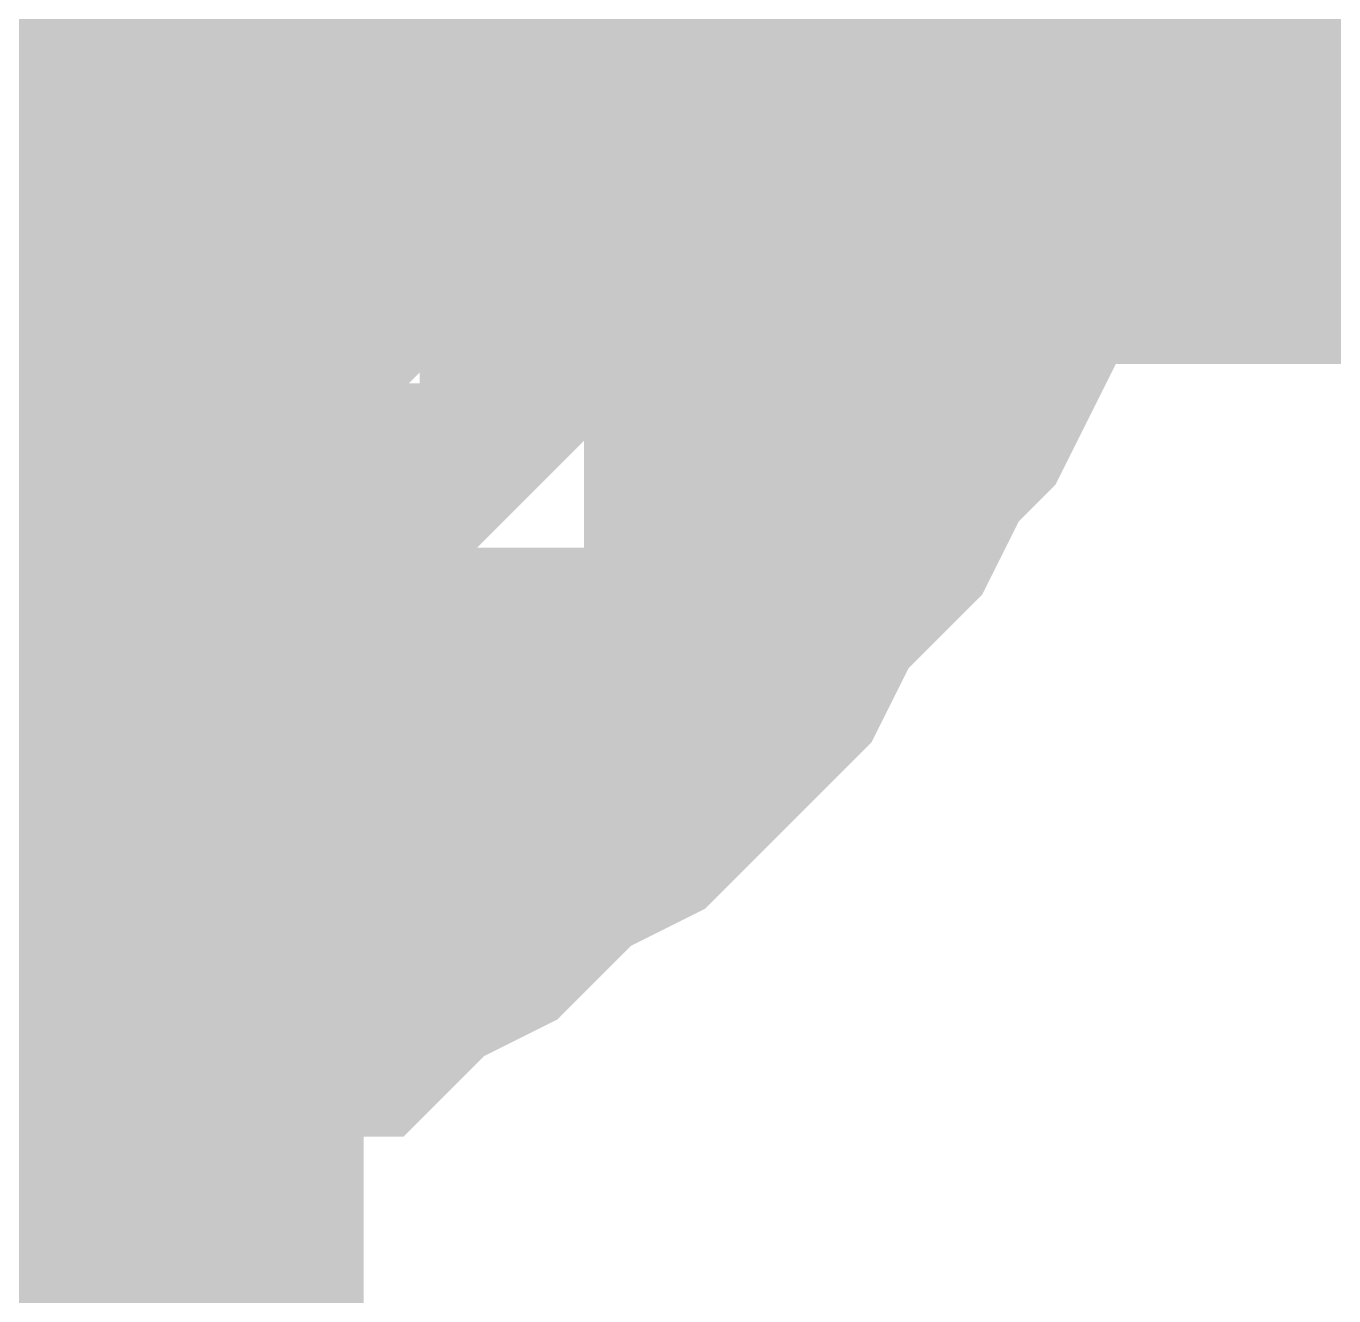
# Model space of a CAD drawing. Header units: inches. Extents: x 0 to 841, y 0 to 594.
# Drawn here: x 222.681 to 223.479, y 116.541 to 117.315 of the extents above; entities that cross this region are included whole.
import ezdxf

# ---------------------------------------------------------------- set-up
doc = ezdxf.new("R2010")
doc.units = ezdxf.units.IN
doc.layers.add('Sheet', color=255, linetype='Continuous')

msp = doc.modelspace()

# ---------------------------------------------------------------- linework, layer by layer
at = {"layer": 'Sheet'}
msp.add_lwpolyline([(222.24601, 117.5, 0.508, 0.508, 1), (222.75401, 117.5, 0.508, 0.508, 1)], format="xyseb", close=True, dxfattribs=at)
for points in [[(222.51196, 117.48389, 0.7493, 0.7493, 0), (217.52633, 117.48389, 0.7493, 0.7493, 0)], [(222.51196, 117.48389, 0.7493, 0.7493, 0), (222.51196, 114.99093, 0.7493, 0.7493, 0)], [(222.51196, 117.48389, 0.7493, 0.7493, 0), (237.51378, 117.48389, 0.7493, 0.7493, 0)], [(223.27553, 117.48389, 0.29972, 0.29972, 0), (223.27553, 117.43897, 0.29972, 0.29972, 0), (223.27553, 117.41652, 0.29972, 0.29972, 0), (223.27553, 117.3716, 0.29972, 0.29972, 0), (223.25307, 117.32668, 0.29972, 0.29972, 0), (223.25307, 117.30422, 0.29972, 0.29972, 0), (223.23061, 117.2593, 0.29972, 0.29972, 0), (223.23061, 117.23684, 0.29972, 0.29972, 0), (223.20816, 117.19192, 0.29972, 0.29972, 0), (223.20816, 117.16946, 0.29972, 0.29972, 0), (223.1857, 117.12455, 0.29972, 0.29972, 0), (223.16324, 117.10209, 0.29972, 0.29972, 0), (223.14078, 117.05717, 0.29972, 0.29972, 0), (223.11832, 117.03471, 0.29972, 0.29972, 0), (223.09587, 117.01225, 0.29972, 0.29972, 0), (223.07341, 116.96733, 0.29972, 0.29972, 0), (223.05095, 116.94487, 0.29972, 0.29972, 0), (223.02849, 116.92241, 0.29972, 0.29972, 0), (223.00603, 116.89995, 0.29972, 0.29972, 0), (222.96112, 116.8775, 0.29972, 0.29972, 0), (222.93866, 116.85504, 0.29972, 0.29972, 0), (222.9162, 116.83258, 0.29972, 0.29972, 0), (222.87129, 116.81012, 0.29972, 0.29972, 0), (222.84883, 116.78766, 0.29972, 0.29972, 0), (222.80391, 116.78766, 0.29972, 0.29972, 0), (222.78146, 116.7652, 0.29972, 0.29972, 0), (222.73654, 116.7652, 0.29972, 0.29972, 0), (222.71408, 116.74274, 0.29972, 0.29972, 0), (222.66917, 116.74274, 0.29972, 0.29972, 0), (222.62425, 116.72028, 0.29972, 0.29972, 0), (222.60179, 116.72028, 0.29972, 0.29972, 0), (222.55688, 116.72028, 0.29972, 0.29972, 0), (222.51196, 116.72028, 0.29972, 0.29972, 0)], [(223.27553, 117.48389, 0.29972, 0.29972, 0), (223.27553, 117.43897, 0.29972, 0.29972, 0), (223.27553, 117.41652, 0.29972, 0.29972, 0), (223.27553, 117.3716, 0.29972, 0.29972, 0), (223.25307, 117.32668, 0.29972, 0.29972, 0), (223.25307, 117.30422, 0.29972, 0.29972, 0), (223.23061, 117.2593, 0.29972, 0.29972, 0), (223.23061, 117.23684, 0.29972, 0.29972, 0), (223.20816, 117.19192, 0.29972, 0.29972, 0), (223.20816, 117.16946, 0.29972, 0.29972, 0), (223.1857, 117.12455, 0.29972, 0.29972, 0), (223.16324, 117.10209, 0.29972, 0.29972, 0), (223.14078, 117.05717, 0.29972, 0.29972, 0), (223.11832, 117.03471, 0.29972, 0.29972, 0), (223.09587, 117.01225, 0.29972, 0.29972, 0), (223.07341, 116.96733, 0.29972, 0.29972, 0), (223.05095, 116.94487, 0.29972, 0.29972, 0), (223.02849, 116.92241, 0.29972, 0.29972, 0), (223.00603, 116.89995, 0.29972, 0.29972, 0), (222.96112, 116.8775, 0.29972, 0.29972, 0), (222.93866, 116.85504, 0.29972, 0.29972, 0), (222.9162, 116.83258, 0.29972, 0.29972, 0), (222.87129, 116.81012, 0.29972, 0.29972, 0), (222.84883, 116.78766, 0.29972, 0.29972, 0), (222.80391, 116.78766, 0.29972, 0.29972, 0), (222.78146, 116.7652, 0.29972, 0.29972, 0), (222.73654, 116.7652, 0.29972, 0.29972, 0), (222.71408, 116.74274, 0.29972, 0.29972, 0), (222.66917, 116.74274, 0.29972, 0.29972, 0), (222.62425, 116.72028, 0.29972, 0.29972, 0), (222.60179, 116.72028, 0.29972, 0.29972, 0), (222.55688, 116.72028, 0.29972, 0.29972, 0), (222.51196, 116.72028, 0.29972, 0.29972, 0)], [(223.27553, 117.48389, 0.29972, 0.29972, 0), (223.27553, 117.43897, 0.29972, 0.29972, 0), (223.27553, 117.41652, 0.29972, 0.29972, 0), (223.27553, 117.3716, 0.29972, 0.29972, 0), (223.25307, 117.32668, 0.29972, 0.29972, 0), (223.25307, 117.30422, 0.29972, 0.29972, 0), (223.23061, 117.2593, 0.29972, 0.29972, 0), (223.23061, 117.23684, 0.29972, 0.29972, 0), (223.20816, 117.19192, 0.29972, 0.29972, 0), (223.20816, 117.16946, 0.29972, 0.29972, 0), (223.1857, 117.12455, 0.29972, 0.29972, 0), (223.16324, 117.10209, 0.29972, 0.29972, 0), (223.14078, 117.05717, 0.29972, 0.29972, 0), (223.11832, 117.03471, 0.29972, 0.29972, 0), (223.09587, 117.01225, 0.29972, 0.29972, 0), (223.07341, 116.96733, 0.29972, 0.29972, 0), (223.05095, 116.94487, 0.29972, 0.29972, 0), (223.02849, 116.92241, 0.29972, 0.29972, 0), (223.00603, 116.89995, 0.29972, 0.29972, 0), (222.96112, 116.8775, 0.29972, 0.29972, 0), (222.93866, 116.85504, 0.29972, 0.29972, 0), (222.9162, 116.83258, 0.29972, 0.29972, 0), (222.87129, 116.81012, 0.29972, 0.29972, 0), (222.84883, 116.78766, 0.29972, 0.29972, 0), (222.80391, 116.78766, 0.29972, 0.29972, 0), (222.78146, 116.7652, 0.29972, 0.29972, 0), (222.73654, 116.7652, 0.29972, 0.29972, 0), (222.71408, 116.74274, 0.29972, 0.29972, 0), (222.66917, 116.74274, 0.29972, 0.29972, 0), (222.62425, 116.72028, 0.29972, 0.29972, 0), (222.60179, 116.72028, 0.29972, 0.29972, 0), (222.55688, 116.72028, 0.29972, 0.29972, 0), (222.51196, 116.72028, 0.29972, 0.29972, 0)], [(223.02849, 117.48389, 0.29972, 0.29972, 0), (223.02849, 117.46143, 0.29972, 0.29972, 0), (223.02849, 117.43897, 0.29972, 0.29972, 0), (223.02849, 117.41652, 0.29972, 0.29972, 0), (223.02849, 117.39406, 0.29972, 0.29972, 0), (223.00603, 117.3716, 0.29972, 0.29972, 0), (223.00603, 117.34914, 0.29972, 0.29972, 0), (223.00603, 117.30422, 0.29972, 0.29972, 0), (222.98358, 117.28176, 0.29972, 0.29972, 0), (222.98358, 117.28176, 0.29972, 0.29972, 0), (222.96112, 117.2593, 0.29972, 0.29972, 0), (222.96112, 117.23684, 0.29972, 0.29972, 0), (222.93866, 117.21438, 0.29972, 0.29972, 0), (222.93866, 117.19192, 0.29972, 0.29972, 0), (222.9162, 117.16946, 0.29972, 0.29972, 0), (222.89375, 117.14701, 0.29972, 0.29972, 0), (222.87129, 117.14701, 0.29972, 0.29972, 0), (222.87129, 117.12455, 0.29972, 0.29972, 0), (222.84883, 117.10209, 0.29972, 0.29972, 0), (222.82637, 117.07963, 0.29972, 0.29972, 0), (222.80391, 117.07963, 0.29972, 0.29972, 0), (222.78146, 117.05717, 0.29972, 0.29972, 0), (222.759, 117.05717, 0.29972, 0.29972, 0), (222.73654, 117.03471, 0.29972, 0.29972, 0), (222.71408, 117.03471, 0.29972, 0.29972, 0), (222.69163, 117.01225, 0.29972, 0.29972, 0), (222.66917, 117.01225, 0.29972, 0.29972, 0), (222.64671, 117.01225, 0.29972, 0.29972, 0), (222.62425, 116.98979, 0.29972, 0.29972, 0), (222.60179, 116.98979, 0.29972, 0.29972, 0), (222.55688, 116.98979, 0.29972, 0.29972, 0), (222.53442, 116.98979, 0.29972, 0.29972, 0), (222.51196, 116.98979, 0.29972, 0.29972, 0)], [(223.02849, 117.48389, 0.29972, 0.29972, 0), (223.02849, 117.46143, 0.29972, 0.29972, 0), (223.02849, 117.43897, 0.29972, 0.29972, 0), (223.02849, 117.41652, 0.29972, 0.29972, 0), (223.02849, 117.39406, 0.29972, 0.29972, 0), (223.00603, 117.3716, 0.29972, 0.29972, 0), (223.00603, 117.34914, 0.29972, 0.29972, 0), (223.00603, 117.30422, 0.29972, 0.29972, 0), (222.98358, 117.28176, 0.29972, 0.29972, 0), (222.98358, 117.28176, 0.29972, 0.29972, 0), (222.96112, 117.2593, 0.29972, 0.29972, 0), (222.96112, 117.23684, 0.29972, 0.29972, 0), (222.93866, 117.21438, 0.29972, 0.29972, 0), (222.93866, 117.19192, 0.29972, 0.29972, 0), (222.9162, 117.16946, 0.29972, 0.29972, 0), (222.89375, 117.14701, 0.29972, 0.29972, 0), (222.87129, 117.14701, 0.29972, 0.29972, 0), (222.87129, 117.12455, 0.29972, 0.29972, 0), (222.84883, 117.10209, 0.29972, 0.29972, 0), (222.82637, 117.07963, 0.29972, 0.29972, 0), (222.80391, 117.07963, 0.29972, 0.29972, 0), (222.78146, 117.05717, 0.29972, 0.29972, 0), (222.759, 117.05717, 0.29972, 0.29972, 0), (222.73654, 117.03471, 0.29972, 0.29972, 0), (222.71408, 117.03471, 0.29972, 0.29972, 0), (222.69163, 117.01225, 0.29972, 0.29972, 0), (222.66917, 117.01225, 0.29972, 0.29972, 0), (222.64671, 117.01225, 0.29972, 0.29972, 0), (222.62425, 116.98979, 0.29972, 0.29972, 0), (222.60179, 116.98979, 0.29972, 0.29972, 0), (222.55688, 116.98979, 0.29972, 0.29972, 0), (222.53442, 116.98979, 0.29972, 0.29972, 0), (222.51196, 116.98979, 0.29972, 0.29972, 0)], [(223.02849, 117.48389, 0.29972, 0.29972, 0), (223.02849, 117.46143, 0.29972, 0.29972, 0), (223.02849, 117.43897, 0.29972, 0.29972, 0), (223.02849, 117.41652, 0.29972, 0.29972, 0), (223.02849, 117.39406, 0.29972, 0.29972, 0), (223.00603, 117.3716, 0.29972, 0.29972, 0), (223.00603, 117.34914, 0.29972, 0.29972, 0), (223.00603, 117.30422, 0.29972, 0.29972, 0), (222.98358, 117.28176, 0.29972, 0.29972, 0), (222.98358, 117.28176, 0.29972, 0.29972, 0), (222.96112, 117.2593, 0.29972, 0.29972, 0), (222.96112, 117.23684, 0.29972, 0.29972, 0), (222.93866, 117.21438, 0.29972, 0.29972, 0), (222.93866, 117.19192, 0.29972, 0.29972, 0), (222.9162, 117.16946, 0.29972, 0.29972, 0), (222.89375, 117.14701, 0.29972, 0.29972, 0), (222.87129, 117.14701, 0.29972, 0.29972, 0), (222.87129, 117.12455, 0.29972, 0.29972, 0), (222.84883, 117.10209, 0.29972, 0.29972, 0), (222.82637, 117.07963, 0.29972, 0.29972, 0), (222.80391, 117.07963, 0.29972, 0.29972, 0), (222.78146, 117.05717, 0.29972, 0.29972, 0), (222.759, 117.05717, 0.29972, 0.29972, 0), (222.73654, 117.03471, 0.29972, 0.29972, 0), (222.71408, 117.03471, 0.29972, 0.29972, 0), (222.69163, 117.01225, 0.29972, 0.29972, 0), (222.66917, 117.01225, 0.29972, 0.29972, 0), (222.64671, 117.01225, 0.29972, 0.29972, 0), (222.62425, 116.98979, 0.29972, 0.29972, 0), (222.60179, 116.98979, 0.29972, 0.29972, 0), (222.55688, 116.98979, 0.29972, 0.29972, 0), (222.53442, 116.98979, 0.29972, 0.29972, 0), (222.51196, 116.98979, 0.29972, 0.29972, 0)], [(223.27553, 117.3716, 0.09906, 0.09906, 0), (223.25307, 117.32668, 0.09906, 0.09906, 0), (223.25307, 117.30422, 0.09906, 0.09906, 0), (223.23061, 117.2593, 0.09906, 0.09906, 0), (223.23061, 117.23684, 0.09906, 0.09906, 0), (223.20816, 117.19192, 0.09906, 0.09906, 0), (223.20816, 117.16946, 0.09906, 0.09906, 0), (223.1857, 117.12455, 0.09906, 0.09906, 0), (223.16324, 117.10209, 0.09906, 0.09906, 0), (223.14078, 117.05717, 0.09906, 0.09906, 0), (223.11832, 117.03471, 0.09906, 0.09906, 0), (223.09587, 117.01225, 0.09906, 0.09906, 0), (223.07341, 116.96733, 0.09906, 0.09906, 0), (223.05095, 116.94487, 0.09906, 0.09906, 0), (223.02849, 116.92241, 0.09906, 0.09906, 0), (223.00603, 116.89995, 0.09906, 0.09906, 0), (222.96112, 116.8775, 0.09906, 0.09906, 0), (222.93866, 116.85504, 0.09906, 0.09906, 0), (222.9162, 116.83258, 0.09906, 0.09906, 0), (222.87129, 116.81012, 0.09906, 0.09906, 0), (222.84883, 116.78766, 0.09906, 0.09906, 0), (222.80391, 116.78766, 0.09906, 0.09906, 0), (222.78146, 116.7652, 0.09906, 0.09906, 0), (222.73654, 116.7652, 0.09906, 0.09906, 0), (222.71408, 116.74274, 0.09906, 0.09906, 0), (222.66917, 116.74274, 0.09906, 0.09906, 0), (222.62425, 116.72028, 0.09906, 0.09906, 0)], [(223.27553, 117.3716, 0.09906, 0.09906, 0), (223.25307, 117.32668, 0.09906, 0.09906, 0), (223.25307, 117.30422, 0.09906, 0.09906, 0), (223.23061, 117.2593, 0.09906, 0.09906, 0), (223.23061, 117.23684, 0.09906, 0.09906, 0), (223.20816, 117.19192, 0.09906, 0.09906, 0), (223.20816, 117.16946, 0.09906, 0.09906, 0), (223.1857, 117.12455, 0.09906, 0.09906, 0), (223.16324, 117.10209, 0.09906, 0.09906, 0), (223.14078, 117.05717, 0.09906, 0.09906, 0), (223.11832, 117.03471, 0.09906, 0.09906, 0), (223.09587, 117.01225, 0.09906, 0.09906, 0), (223.07341, 116.96733, 0.09906, 0.09906, 0), (223.05095, 116.94487, 0.09906, 0.09906, 0), (223.02849, 116.92241, 0.09906, 0.09906, 0), (223.00603, 116.89995, 0.09906, 0.09906, 0), (222.96112, 116.8775, 0.09906, 0.09906, 0), (222.93866, 116.85504, 0.09906, 0.09906, 0), (222.9162, 116.83258, 0.09906, 0.09906, 0), (222.87129, 116.81012, 0.09906, 0.09906, 0), (222.84883, 116.78766, 0.09906, 0.09906, 0), (222.80391, 116.78766, 0.09906, 0.09906, 0), (222.78146, 116.7652, 0.09906, 0.09906, 0), (222.73654, 116.7652, 0.09906, 0.09906, 0), (222.71408, 116.74274, 0.09906, 0.09906, 0), (222.66917, 116.74274, 0.09906, 0.09906, 0), (222.62425, 116.72028, 0.09906, 0.09906, 0)], [(223.27553, 117.3716, 0.09906, 0.09906, 0), (223.25307, 117.32668, 0.09906, 0.09906, 0), (223.25307, 117.30422, 0.09906, 0.09906, 0), (223.23061, 117.2593, 0.09906, 0.09906, 0), (223.23061, 117.23684, 0.09906, 0.09906, 0), (223.20816, 117.19192, 0.09906, 0.09906, 0), (223.20816, 117.16946, 0.09906, 0.09906, 0), (223.1857, 117.12455, 0.09906, 0.09906, 0), (223.16324, 117.10209, 0.09906, 0.09906, 0), (223.14078, 117.05717, 0.09906, 0.09906, 0), (223.11832, 117.03471, 0.09906, 0.09906, 0), (223.09587, 117.01225, 0.09906, 0.09906, 0), (223.07341, 116.96733, 0.09906, 0.09906, 0), (223.05095, 116.94487, 0.09906, 0.09906, 0), (223.02849, 116.92241, 0.09906, 0.09906, 0), (223.00603, 116.89995, 0.09906, 0.09906, 0), (222.96112, 116.8775, 0.09906, 0.09906, 0), (222.93866, 116.85504, 0.09906, 0.09906, 0), (222.9162, 116.83258, 0.09906, 0.09906, 0), (222.87129, 116.81012, 0.09906, 0.09906, 0), (222.84883, 116.78766, 0.09906, 0.09906, 0), (222.80391, 116.78766, 0.09906, 0.09906, 0), (222.78146, 116.7652, 0.09906, 0.09906, 0), (222.73654, 116.7652, 0.09906, 0.09906, 0), (222.71408, 116.74274, 0.09906, 0.09906, 0), (222.66917, 116.74274, 0.09906, 0.09906, 0), (222.62425, 116.72028, 0.09906, 0.09906, 0)], [(223.00603, 117.3716, 0.09906, 0.09906, 0), (223.00603, 117.34914, 0.09906, 0.09906, 0), (223.00603, 117.30422, 0.09906, 0.09906, 0), (222.98358, 117.28176, 0.09906, 0.09906, 0), (222.98358, 117.28176, 0.09906, 0.09906, 0), (222.96112, 117.2593, 0.09906, 0.09906, 0), (222.96112, 117.23684, 0.09906, 0.09906, 0), (222.93866, 117.21438, 0.09906, 0.09906, 0), (222.93866, 117.19192, 0.09906, 0.09906, 0), (222.9162, 117.16946, 0.09906, 0.09906, 0), (222.89375, 117.14701, 0.09906, 0.09906, 0), (222.87129, 117.14701, 0.09906, 0.09906, 0), (222.87129, 117.12455, 0.09906, 0.09906, 0), (222.84883, 117.10209, 0.09906, 0.09906, 0), (222.82637, 117.07963, 0.09906, 0.09906, 0), (222.80391, 117.07963, 0.09906, 0.09906, 0), (222.78146, 117.05717, 0.09906, 0.09906, 0), (222.759, 117.05717, 0.09906, 0.09906, 0), (222.73654, 117.03471, 0.09906, 0.09906, 0), (222.71408, 117.03471, 0.09906, 0.09906, 0), (222.69163, 117.01225, 0.09906, 0.09906, 0), (222.66917, 117.01225, 0.09906, 0.09906, 0), (222.64671, 117.01225, 0.09906, 0.09906, 0), (222.62425, 116.98979, 0.09906, 0.09906, 0)], [(223.00603, 117.3716, 0.09906, 0.09906, 0), (223.00603, 117.34914, 0.09906, 0.09906, 0), (223.00603, 117.30422, 0.09906, 0.09906, 0), (222.98358, 117.28176, 0.09906, 0.09906, 0), (222.98358, 117.28176, 0.09906, 0.09906, 0), (222.96112, 117.2593, 0.09906, 0.09906, 0), (222.96112, 117.23684, 0.09906, 0.09906, 0), (222.93866, 117.21438, 0.09906, 0.09906, 0), (222.93866, 117.19192, 0.09906, 0.09906, 0), (222.9162, 117.16946, 0.09906, 0.09906, 0), (222.89375, 117.14701, 0.09906, 0.09906, 0), (222.87129, 117.14701, 0.09906, 0.09906, 0), (222.87129, 117.12455, 0.09906, 0.09906, 0), (222.84883, 117.10209, 0.09906, 0.09906, 0), (222.82637, 117.07963, 0.09906, 0.09906, 0), (222.80391, 117.07963, 0.09906, 0.09906, 0), (222.78146, 117.05717, 0.09906, 0.09906, 0), (222.759, 117.05717, 0.09906, 0.09906, 0), (222.73654, 117.03471, 0.09906, 0.09906, 0), (222.71408, 117.03471, 0.09906, 0.09906, 0), (222.69163, 117.01225, 0.09906, 0.09906, 0), (222.66917, 117.01225, 0.09906, 0.09906, 0), (222.64671, 117.01225, 0.09906, 0.09906, 0), (222.62425, 116.98979, 0.09906, 0.09906, 0)], [(223.00603, 117.3716, 0.09906, 0.09906, 0), (223.00603, 117.34914, 0.09906, 0.09906, 0), (223.00603, 117.30422, 0.09906, 0.09906, 0), (222.98358, 117.28176, 0.09906, 0.09906, 0), (222.98358, 117.28176, 0.09906, 0.09906, 0), (222.96112, 117.2593, 0.09906, 0.09906, 0), (222.96112, 117.23684, 0.09906, 0.09906, 0), (222.93866, 117.21438, 0.09906, 0.09906, 0), (222.93866, 117.19192, 0.09906, 0.09906, 0), (222.9162, 117.16946, 0.09906, 0.09906, 0), (222.89375, 117.14701, 0.09906, 0.09906, 0), (222.87129, 117.14701, 0.09906, 0.09906, 0), (222.87129, 117.12455, 0.09906, 0.09906, 0), (222.84883, 117.10209, 0.09906, 0.09906, 0), (222.82637, 117.07963, 0.09906, 0.09906, 0), (222.80391, 117.07963, 0.09906, 0.09906, 0), (222.78146, 117.05717, 0.09906, 0.09906, 0), (222.759, 117.05717, 0.09906, 0.09906, 0), (222.73654, 117.03471, 0.09906, 0.09906, 0), (222.71408, 117.03471, 0.09906, 0.09906, 0), (222.69163, 117.01225, 0.09906, 0.09906, 0), (222.66917, 117.01225, 0.09906, 0.09906, 0), (222.64671, 117.01225, 0.09906, 0.09906, 0), (222.62425, 116.98979, 0.09906, 0.09906, 0)]]:
    msp.add_lwpolyline(points, format="xyseb", dxfattribs=at)

doc.saveas('drawing.dxf')
